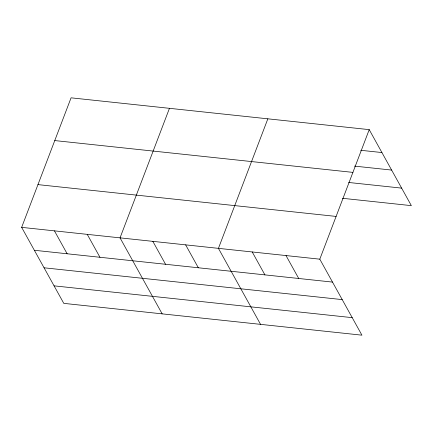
<?xml version="1.0" encoding="UTF-8"?>
<svg xmlns="http://www.w3.org/2000/svg" width="433" height="433" viewBox="0 0 433 433"><rect width="100%" height="100%" fill="white"/><g stroke="black" fill="none" stroke-linecap="round" stroke-linejoin="round"><path stroke-width="0.65" d="M369.219 129.635L319.803 259.172L361.928 335.174L63.781 303.365L21.65 227.357L71.072 97.826L369.219 129.635L411.35 205.643L342.443 198.287M169.46 108.32L120.038 237.858L162.169 313.86M267.848 118.821L218.432 248.358L260.558 324.36M360.721 150.289L381.922 152.551M354.53 166.115L391.632 170.072M54.764 140.573L352.911 172.383M348.635 182.466L401.64 188.122M37.958 184.615L336.111 216.424M21.65 227.357L319.803 259.172M34.353 250.274L332.506 282.089M44.063 267.794L342.216 299.609M54.071 285.845L352.218 317.654M286.013 255.567L298.71 278.484M252.222 251.963L264.92 274.879M185.633 244.856L198.336 267.773M152.838 241.36L165.541 264.271M87.244 234.361L99.947 257.272M54.444 230.859L67.147 253.776"/></g></svg>
